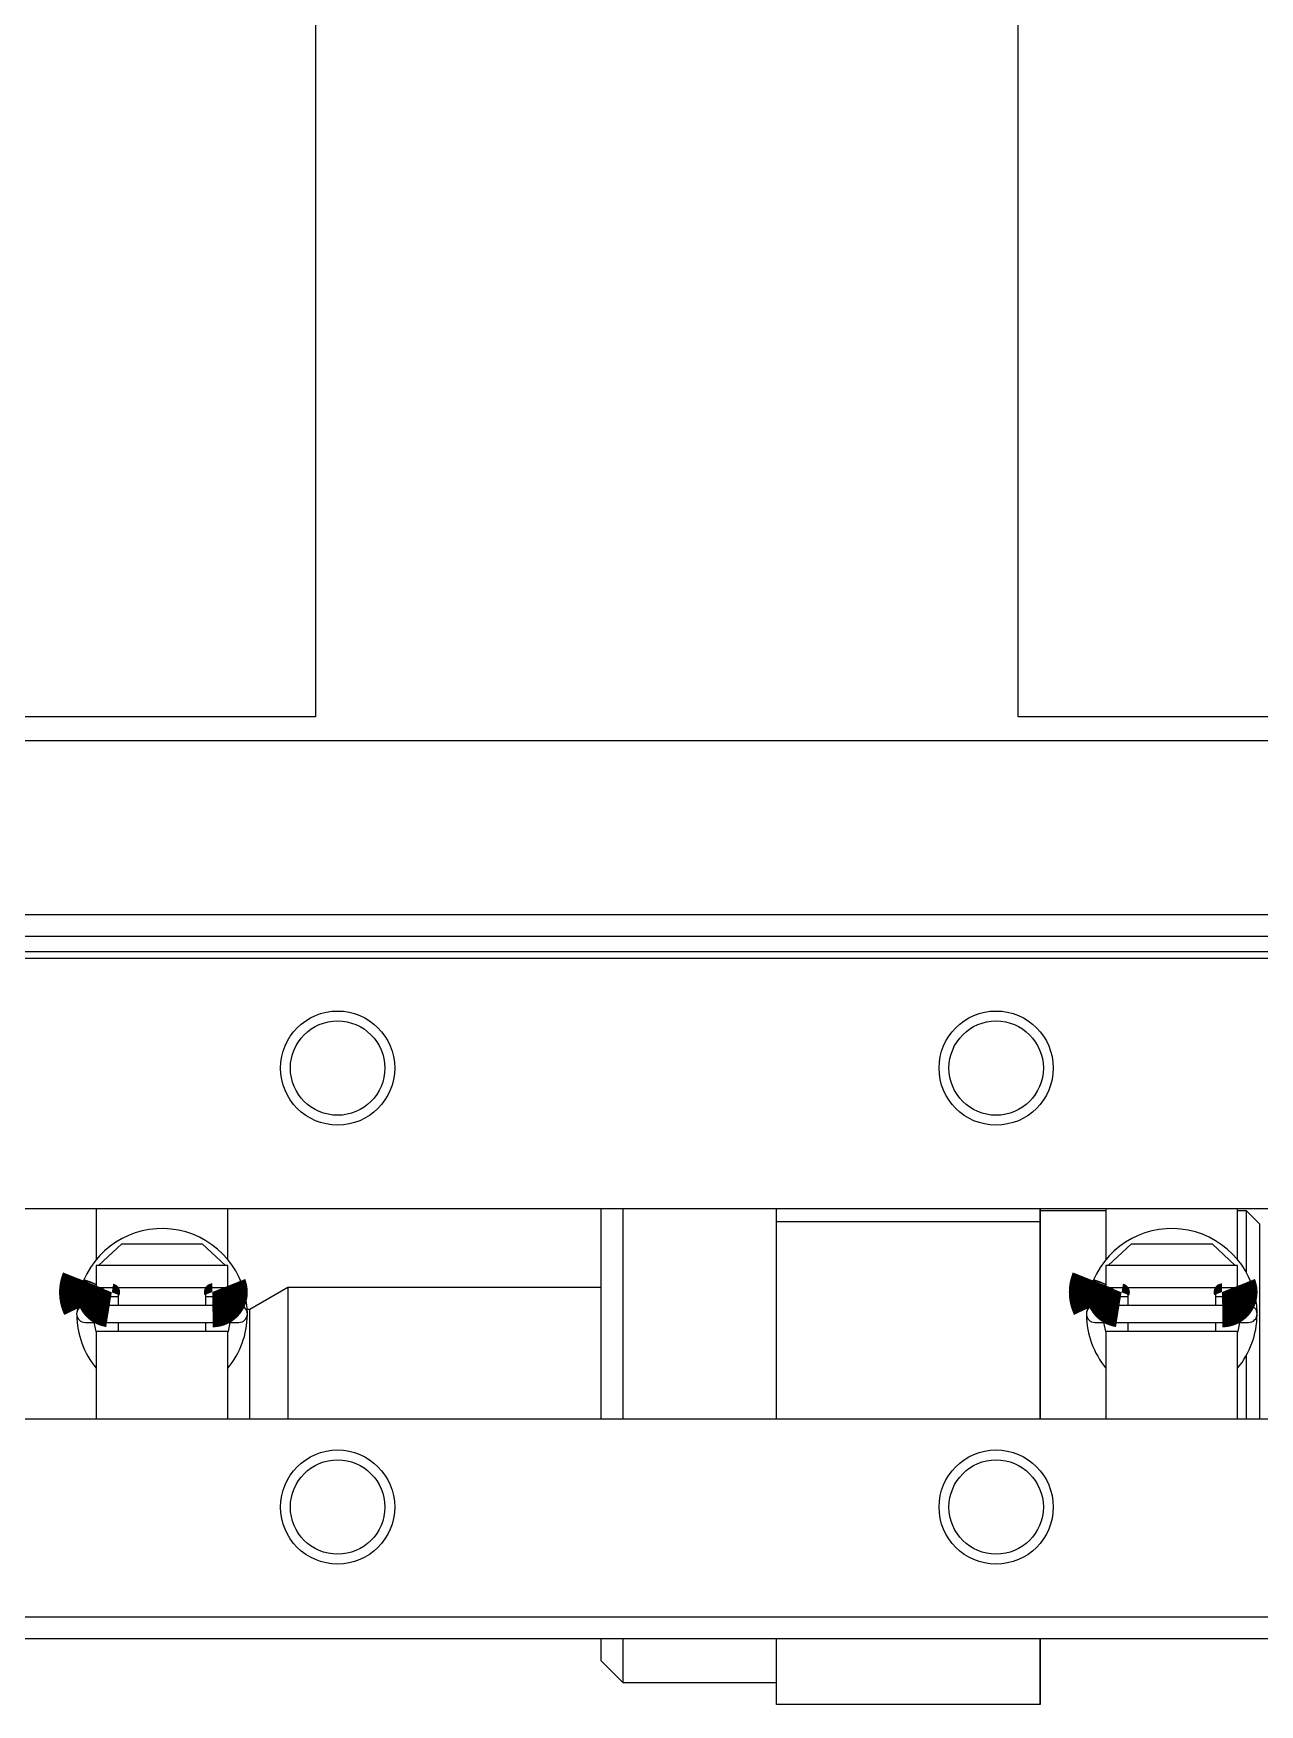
# Model space of a CAD drawing. Extents: x 96 to 331, y 38 to 298.
# Drawn here: x 132.06 to 159.99, y 195.85 to 233.93 of the extents above; entities that cross this region are included whole.
import ezdxf

# ---------------------------------------------------------------- set-up
doc = ezdxf.new("R2010")
doc.units = 0
doc.layers.get('0').update_dxf_attribs({"linetype": 'CONTINUOUS'})

msp = doc.modelspace()

# ---------------------------------------------------------------- linework, layer by layer
at = {"color": 7, "linetype": 'CONTINUOUS'}
for p, q in [((138.490742504768, 248.3410224760179), (138.490742504768, 218.354011476018)), ((154.490742504768, 218.354011476018), (154.490742504768, 248.3410224760179)), ((138.490742504768, 218.354011476018), (123.490737504768, 218.354011476018)), ((169.490747504768, 218.354011476018), (154.490742504768, 218.354011476018)), ((175.490742504768, 217.807363476018), (117.490742504768, 217.807363476018)), ((117.490742504768, 213.854011476018), (175.490742504768, 213.854011476018)), ((164.990742504768, 213.354011476018), (127.990742504768, 213.354011476018)), ((175.990742504768, 212.854011476018), (116.990742504768, 212.854011476018)), ((164.640742504768, 213.004011476018), (128.340742504768, 213.004011476018)), ((131.069804504768, 207.154011476018), (133.915742504768, 207.154011476018)), ((133.490742504768, 207.154011476018), (133.490742504768, 205.990578476018)), ((133.915742504768, 207.154011476018), (136.065742504768, 207.154011476018)), ((136.065742504768, 207.154011476018), (156.915742504768, 207.154011476018)), ((136.490742504768, 205.990398476018), (136.490742504768, 207.154011476018)), ((144.990742504768, 202.354011476018), (144.990742504768, 207.154011476018)), ((145.490742504768, 207.154011476018), (145.490742504768, 202.354011476018)), ((148.990742504768, 206.854011476018), (148.990742504768, 207.154011476018)), ((154.990742504768, 207.154011476018), (154.990742504768, 206.854011476018)), ((154.990742504768, 207.104011476018), (154.990742504768, 207.154011476018)), ((156.490742504768, 207.154011476018), (156.490742504768, 205.990578476018)), ((156.915742504768, 207.154011476018), (159.065742504768, 207.154011476018)), ((159.065742504768, 207.154011476018), (161.911680504768, 207.154011476018)), ((159.490742504768, 205.990398476018), (159.490742504768, 207.154011476018)), ((154.990742504768, 206.854011476018), (148.990742504768, 206.854011476018)), ((148.990742504768, 202.354011476018), (148.990742504768, 206.854011476018)), ((156.490742504768, 207.104011476018), (154.990742504768, 207.104011476018)), ((154.990742504768, 206.854011476018), (154.990742504768, 202.354011476018)), ((154.990748504768, 202.354011476018), (154.990748504768, 207.104011476018)), ((159.690742504768, 207.104011476018), (159.490742504768, 207.104011476018)), ((159.690742504768, 205.6958534760179), (159.690742504768, 207.104011476018)), ((159.990742504768, 206.804011476018), (159.690742504768, 207.104011476018)), ((159.990742504768, 206.804011476018), (159.990742504768, 205.354011476018)), ((159.990742504768, 206.804011476018), (159.990742504768, 202.354011476018)), ((133.545059504768, 205.854011476018), (134.074227504768, 206.354011476018)), ((134.074227504768, 206.354011476018), (135.907257504768, 206.354011476018)), ((135.907257504768, 206.354011476018), (136.436425504768, 205.854011476018)), ((156.545059504768, 205.854011476018), (157.074227504768, 206.354011476018)), ((157.074227504768, 206.354011476018), (158.907257504768, 206.354011476018)), ((158.907257504768, 206.354011476018), (159.436425504768, 205.854011476018)), ((133.490742504768, 205.854011476018), (133.490742504768, 205.354011476018)), ((133.545059504768, 205.854011476018), (133.490742504768, 205.854011476018)), ((136.436425504768, 205.854011476018), (133.545059504768, 205.854011476018)), ((136.490742504768, 205.854011476018), (136.436425504768, 205.854011476018)), ((136.490742504768, 205.354011476018), (136.490742504768, 205.854011476018)), ((156.490742504768, 205.854011476018), (156.490742504768, 205.354011476018)), ((156.545059504768, 205.854011476018), (156.490742504768, 205.854011476018)), ((159.436425504768, 205.854011476018), (156.545059504768, 205.854011476018)), ((159.490742504768, 205.854011476018), (159.436425504768, 205.854011476018)), ((159.490742504768, 205.354011476018), (159.490742504768, 205.854011476018)), ((133.181531504768, 205.465246476018), (133.047078504768, 204.781418476018)), ((133.214315504768, 205.543698476018), (133.202631504768, 205.516847476018)), ((133.205442504768, 205.523547476018), (133.428868504768, 205.456575476018)), ((133.428868504768, 205.456575476018), (133.490763504768, 205.425600476018)), ((133.490742504768, 205.354011476018), (136.490742504768, 205.354011476018)), ((133.990742504768, 205.354011476018), (133.990742504768, 204.949011476018)), ((135.990742504768, 204.949011476018), (135.990742504768, 205.354011476018)), ((136.425938504768, 205.354170476018), (136.534421504768, 204.949057476018)), ((136.778259504768, 205.518276476018), (136.770429504768, 205.536330476018)), ((136.774894504768, 205.524086476018), (136.774339504768, 205.527378476018)), ((136.800492504768, 205.461841476018), (136.779108504768, 205.518715476018)), ((137.856767504768, 205.354011476018), (137.423755504768, 205.104011476018)), ((144.990723504768, 205.354011476018), (137.856767504768, 205.354011476018)), ((137.856767504768, 205.354011476018), (137.856767504768, 202.354011476018)), ((156.181531504768, 205.465246476018), (156.047078504768, 204.781418476018)), ((156.214315504768, 205.543698476018), (156.2052505047681, 205.522965476018)), ((156.205442504768, 205.523547476018), (156.428868504768, 205.456575476018)), ((156.428868504768, 205.456575476018), (156.490763504768, 205.425600476018)), ((156.490742504768, 205.354011476018), (159.490742504768, 205.354011476018)), ((156.990742504768, 205.354011476018), (156.990742504768, 204.949011476018)), ((158.990742504768, 204.949011476018), (158.990742504768, 205.354011476018)), ((159.425938504768, 205.354170476018), (159.534421504768, 204.949057476018)), ((159.778259504768, 205.518276476018), (159.770429504768, 205.536330476018)), ((159.774894504768, 205.524086476018), (159.774339504768, 205.527378476018)), ((159.800492504768, 205.461841476018), (159.779108504768, 205.518715476018)), ((136.740742504768, 204.949011476018), (133.240742504768, 204.949011476018)), ((133.550620504768, 205.154011476018), (133.990742504768, 205.154011476018)), ((133.550733504768, 205.154011476018), (133.990742504768, 205.154011476018)), ((135.990742504768, 205.154011476018), (136.428870504768, 205.154011476018)), ((135.990742504768, 205.154011476018), (136.428874504768, 205.154011476018)), ((137.423755504768, 205.104011476018), (136.990742504768, 204.854011476018)), ((136.990742504768, 202.354011476018), (136.990742504768, 204.854011476018)), ((159.740742504768, 204.949011476018), (156.240742504768, 204.949011476018)), ((156.550620504768, 205.154011476018), (156.990742504768, 205.154011476018)), ((156.550733504768, 205.154011476018), (156.990742504768, 205.154011476018)), ((158.990742504768, 205.154011476018), (159.428870504768, 205.154011476018)), ((158.990742504768, 205.154011476018), (159.428874504768, 205.154011476018)), ((133.240742504768, 204.559011476018), (136.740742504768, 204.559011476018)), ((133.487377504768, 204.353824476018), (133.447070504768, 204.558981476018)), ((133.990742504768, 204.559011476018), (133.990742504768, 204.354011476018)), ((135.990742504768, 204.354011476018), (135.990742504768, 204.559011476018)), ((136.534095504768, 204.558951476018), (136.494101504768, 204.353757476018)), ((156.240742504768, 204.559011476018), (159.740742504768, 204.559011476018)), ((156.487377504768, 204.353824476018), (156.447070504768, 204.558981476018)), ((156.990742504768, 204.559011476018), (156.990742504768, 204.354011476018)), ((158.990742504768, 204.354011476018), (158.990742504768, 204.559011476018)), ((159.534095504768, 204.558951476018), (159.494101504768, 204.353757476018)), ((133.490369504768, 204.342796476018), (133.487377504768, 204.353824476018)), ((136.490742504768, 204.354011476018), (133.490742504768, 204.354011476018)), ((133.490742504768, 204.354011476018), (133.490742504768, 202.354011476018)), ((136.490742504768, 202.354011476018), (136.490742504768, 204.354011476018)), ((136.494101504768, 204.353757476018), (136.490744504768, 204.341299476018)), ((156.490369504768, 204.342796476018), (156.487377504768, 204.353824476018)), ((159.490742504768, 204.354011476018), (156.490742504768, 204.354011476018)), ((156.490742504768, 204.354011476018), (156.490742504768, 202.354011476018)), ((159.490742504768, 202.354011476018), (159.490742504768, 204.354011476018)), ((159.494101504768, 204.353757476018), (159.490744504768, 204.341299476018)), ((159.690742504768, 202.354011476018), (159.690742504768, 203.812548476018)), ((167.690742504768, 202.354011476018), (125.290742504768, 202.354011476018)), ((116.990742504768, 197.854011476018), (175.990742504768, 197.854011476018)), ((175.990742504768, 197.354011476018), (116.990742504768, 197.354011476018)), ((144.990742504768, 196.854011476018), (144.990742504768, 197.354011476018)), ((145.490742504768, 197.354011476018), (145.490742504768, 196.354011476018)), ((148.990742504768, 195.854011476018), (148.990742504768, 197.354011476018)), ((154.990742504768, 197.354011476018), (154.990742504768, 195.854011476018)), ((154.990742504768, 195.854011476018), (154.990742504768, 197.354011476018)), ((144.990742504768, 196.854011476018), (145.490742504768, 196.354011476018)), ((145.490742504768, 196.354011476018), (148.990742504768, 196.354011476018)), ((154.990742504768, 195.854011476018), (148.990742504768, 195.854011476018))]:
    msp.add_line(p, q, dxfattribs=at)
at = {"color": 7, "linetype": 'CONTINUOUS', "const_width": 1}
for points in [[(133.200657504768, 205.514683476018), (133.188669504768, 205.484503476018), (133.177579504768, 205.452073476018), (133.168127504768, 205.419139476018), (133.160335504768, 205.385782476018), (133.154221504768, 205.352085476018), (133.149800504768, 205.318130476018), (133.147081504768, 205.284001476018), (133.146073504768, 205.249780476018), (133.146776504768, 205.215551476018), (133.149189504768, 205.181397476018), (133.153306504768, 205.147403476018), (133.159118504768, 205.113651476018), (133.166609504768, 205.080223476018), (133.175763504768, 205.047202476018), (133.186557504768, 205.014667476018), (133.198966504768, 204.982700476018), (133.212959504768, 204.951377476018), (133.214969504768, 204.947200476018)], [(156.200657504768, 205.514683476018), (156.188669504768, 205.484503476018), (156.177579504768, 205.452073476018), (156.168127504768, 205.419139476018), (156.160335504768, 205.385782476018), (156.154221504768, 205.352085476018), (156.149800504768, 205.318130476018), (156.147081504768, 205.284001476018), (156.146073504768, 205.249780476018), (156.146776504768, 205.215551476018), (156.149189504768, 205.181397476018), (156.153306504768, 205.147403476018), (156.159118504768, 205.113651476018), (156.166609504768, 205.080223476018), (156.175763504768, 205.047202476018), (156.186557504768, 205.014667476018), (156.198966504768, 204.982700476018), (156.212959504768, 204.951377476018), (156.214969504768, 204.947200476018)], [(133.799722504768, 204.949174476018), (133.785167504768, 204.951511476018), (133.770477504768, 204.954600476018), (133.755957504768, 204.958396476018), (133.741638504768, 204.9628914760179), (133.727557504768, 204.968076476018), (133.713745504768, 204.973938476018), (133.700235504768, 204.980465476018), (133.687061504768, 204.987643476018), (133.674253504768, 204.995456476018), (133.661843504768, 205.003887476018), (133.649861504768, 205.012916476018), (133.638337504768, 205.022525476018), (133.627300504768, 205.032691476018), (133.616777504768, 205.043392476018), (133.606796504768, 205.054603476018), (133.597384504768, 205.066299476018), (133.588564504768, 205.078451476018), (133.580360504768, 205.091033476018), (133.572795504768, 205.104013476018), (133.565890504768, 205.117360476018), (133.559664504768, 205.131043476018), (133.554135504768, 205.145027476018), (133.549319504768, 205.159278476018), (133.545231504768, 205.173759476018), (133.541884504768, 205.188435476018), (133.539286504768, 205.2032664760179), (133.537448504768, 205.218215476018), (133.536375504768, 205.233243476018), (133.536070504768, 205.248310476018), (133.536537504768, 205.263376476018), (133.537773504768, 205.278401476018), (133.539777504768, 205.293346476018), (133.542542504768, 205.308171476018), (133.546062504768, 205.322836476018), (133.550326504768, 205.337303476018), (133.555321504768, 205.351534476018), (133.559599504768, 205.362167476018)], [(136.420488504768, 205.365444476018), (136.426257504768, 205.350896476018), (136.431075504768, 205.336634476018), (136.435163504768, 205.322140476018), (136.438508504768, 205.307453476018), (136.441102504768, 205.292610476018), (136.442935504768, 205.277651476018), (136.444002504768, 205.2626144760179), (136.444299504768, 205.2475394760179), (136.443826504768, 205.232465476018), (136.442583504768, 205.217434476018), (136.440574504768, 205.202484476018), (136.437805504768, 205.187656476018), (136.434283504768, 205.172988476018), (136.430019504768, 205.158518476018), (136.425026504768, 205.144284476018), (136.419317504768, 205.130323476018), (136.412908504768, 205.116671476018), (136.405819504768, 205.103361476018), (136.398069504768, 205.090428476018), (136.389680504768, 205.077904476018), (136.380674504768, 205.065818476018), (136.371077504768, 205.054200476018), (136.360914504768, 205.043079476018), (136.350212504768, 205.032478476018), (136.338999504768, 205.022425476018), (136.327305504768, 205.012941476018), (136.315159504768, 205.004047476018), (136.302592504768, 204.995765476018), (136.289635504768, 204.988112476018), (136.276322504768, 204.981104476018), (136.262684504768, 204.974758476018), (136.248754504768, 204.969086476018), (136.234568504768, 204.964101476018), (136.220158504768, 204.959813476018), (136.205559504768, 204.956231476018), (136.190806504768, 204.953362476018), (136.175933504768, 204.951213476018), (136.160976504768, 204.949788476018), (136.145970504768, 204.949088476018), (136.139206504768, 204.949011476018)], [(156.799722504768, 204.949174476018), (156.785167504768, 204.951511476018), (156.770477504768, 204.954600476018), (156.755957504768, 204.958396476018), (156.741638504768, 204.9628914760179), (156.727557504768, 204.968076476018), (156.713745504768, 204.973938476018), (156.700235504768, 204.980465476018), (156.687061504768, 204.987643476018), (156.674253504768, 204.995456476018), (156.661843504768, 205.003887476018), (156.649861504768, 205.012916476018), (156.638337504768, 205.022525476018), (156.627300504768, 205.032691476018), (156.616777504768, 205.043392476018), (156.6067965047681, 205.054603476018), (156.597384504768, 205.066299476018), (156.588564504768, 205.078451476018), (156.580360504768, 205.091033476018), (156.572795504768, 205.104013476018), (156.565890504768, 205.117360476018), (156.559664504768, 205.131043476018), (156.554135504768, 205.145027476018), (156.549319504768, 205.159278476018), (156.545231504768, 205.173759476018), (156.541884504768, 205.188435476018), (156.539286504768, 205.2032664760179), (156.537448504768, 205.218215476018), (156.536375504768, 205.233243476018), (156.536070504768, 205.248310476018), (156.536537504768, 205.263376476018), (156.537773504768, 205.278401476018), (156.539777504768, 205.293346476018), (156.542542504768, 205.308171476018), (156.546062504768, 205.322836476018), (156.550326504768, 205.337303476018), (156.555321504768, 205.351534476018), (156.559599504768, 205.362167476018)], [(159.420488504768, 205.365444476018), (159.426257504768, 205.350896476018), (159.431075504768, 205.336634476018), (159.435163504768, 205.322140476018), (159.438508504768, 205.307453476018), (159.441102504768, 205.292610476018), (159.442935504768, 205.277651476018), (159.444002504768, 205.2626144760179), (159.444299504768, 205.2475394760179), (159.443826504768, 205.232465476018), (159.442583504768, 205.217434476018), (159.440574504768, 205.202484476018), (159.437805504768, 205.187656476018), (159.434283504768, 205.172988476018), (159.430019504768, 205.158518476018), (159.425026504768, 205.144284476018), (159.419317504768, 205.130323476018), (159.412908504768, 205.116671476018), (159.405819504768, 205.103361476018), (159.398069504768, 205.090428476018), (159.389680504768, 205.077904476018), (159.380674504768, 205.065818476018), (159.371077504768, 205.054200476018), (159.360914504768, 205.043079476018), (159.350212504768, 205.032478476018), (159.338999504768, 205.022425476018), (159.327305504768, 205.012941476018), (159.315159504768, 205.004047476018), (159.302592504768, 204.995765476018), (159.289635504768, 204.988112476018), (159.276322504768, 204.981104476018), (159.262684504768, 204.974758476018), (159.248754504768, 204.969086476018), (159.234568504768, 204.964101476018), (159.220158504768, 204.959813476018), (159.205559504768, 204.956231476018), (159.190806504768, 204.953362476018), (159.175933504768, 204.951213476018), (159.160976504768, 204.949788476018), (159.145970504768, 204.949088476018), (159.139206504768, 204.949011476018)]]:
    msp.add_lwpolyline(points, dxfattribs=at)
at = {"color": 7, "linetype": 'CONTINUOUS'}
for points in [[(133.206, 205.518, 0), (133.206, 205.518, 0), (133.206, 205.518, 0), (133.206, 205.518, 0), (133.206, 205.518, 0), (133.206, 205.518, 0), (133.206, 205.518, 0), (133.206, 205.518, 0), (133.206, 205.518, 0), (133.206, 205.518, 0), (133.206, 205.518, 0), (133.206, 205.518, 0), (133.206, 205.518, 0), (133.206, 205.518, 0), (133.206, 205.518, 0), (133.205, 205.518, 0), (133.205, 205.518, 0), (133.205, 205.518, 0), (133.205, 205.518, 0), (133.205, 205.518, 0), (133.205, 205.518, 0), (133.205, 205.518, 0), (133.205, 205.518, 0), (133.205, 205.518, 0), (133.205, 205.518, 0), (133.205, 205.518, 0), (133.205, 205.518, 0), (133.205, 205.518, 0), (133.205, 205.518, 0), (133.205, 205.518, 0), (133.205, 205.518, 0), (133.205, 205.518, 0), (133.204, 205.518, 0), (133.204, 205.518, 0), (133.204, 205.518, 0), (133.204, 205.517, 0), (133.204, 205.517, 0), (133.204, 205.517, 0), (133.204, 205.517, 0), (133.204, 205.517, 0), (133.204, 205.517, 0), (133.204, 205.517, 0), (133.204, 205.517, 0), (133.204, 205.517, 0), (133.204, 205.517, 0), (133.204, 205.517, 0), (133.204, 205.517, 0), (133.204, 205.517, 0), (133.204, 205.517, 0), (133.204, 205.517, 0), (133.204, 205.517, 0), (133.204, 205.517, 0), (133.203, 205.517, 0), (133.203, 205.517, 0), (133.203, 205.517, 0), (133.203, 205.517, 0), (133.203, 205.517, 0), (133.203, 205.517, 0), (133.203, 205.517, 0), (133.203, 205.517, 0), (133.203, 205.517, 0), (133.203, 205.517, 0), (133.203, 205.517, 0), (133.203, 205.517, 0), (133.203, 205.517, 0), (133.203, 205.517, 0), (133.203, 205.517, 0), (133.203, 205.517, 0), (133.203, 205.517, 0), (133.203, 205.517, 0), (133.203, 205.517, 0), (133.203, 205.517, 0), (133.203, 205.517, 0), (133.203, 205.517, 0), (133.203, 205.517, 0), (133.202, 205.517, 0), (133.202, 205.517, 0), (133.202, 205.517, 0), (133.202, 205.517, 0), (133.202, 205.517, 0), (133.202, 205.517, 0), (133.202, 205.517, 0), (133.202, 205.517, 0), (133.202, 205.516, 0), (133.202, 205.516, 0), (133.202, 205.516, 0), (133.202, 205.516, 0), (133.202, 205.516, 0), (133.202, 205.516, 0), (133.202, 205.516, 0), (133.202, 205.516, 0), (133.202, 205.516, 0), (133.202, 205.516, 0), (133.202, 205.516, 0), (133.202, 205.516, 0), (133.202, 205.516, 0), (133.202, 205.516, 0), (133.202, 205.516, 0), (133.202, 205.516, 0), (133.202, 205.516, 0), (133.202, 205.516, 0), (133.202, 205.516, 0), (133.202, 205.516, 0), (133.202, 205.516, 0), (133.202, 205.516, 0), (133.201, 205.516, 0), (133.201, 205.516, 0), (133.201, 205.516, 0), (133.201, 205.516, 0), (133.201, 205.516, 0), (133.201, 205.516, 0), (133.201, 205.516, 0), (133.201, 205.516, 0), (133.201, 205.516, 0), (133.201, 205.516, 0), (133.201, 205.516, 0), (133.201, 205.516, 0), (133.201, 205.516, 0), (133.201, 205.516, 0), (133.201, 205.515, 0), (133.201, 205.515, 0), (133.201, 205.515, 0), (133.201, 205.515, 0), (133.201, 205.515, 0), (133.201, 205.515, 0), (133.201, 205.515, 0), (133.201, 205.515, 0), (133.201, 205.515, 0), (133.201, 205.515, 0)], [(133.201, 205.515, 0), (133.201, 205.515, 0), (133.201, 205.515, 0), (133.201, 205.515, 0), (133.201, 205.515, 0), (133.201, 205.515, 0), (133.201, 205.515, 0), (133.201, 205.515, 0), (133.201, 205.515, 0), (133.201, 205.515, 0), (133.201, 205.515, 0), (133.201, 205.515, 0), (133.201, 205.515, 0), (133.201, 205.515, 0), (133.201, 205.515, 0), (133.201, 205.515, 0), (133.201, 205.515, 0), (133.201, 205.515, 0), (133.201, 205.515, 0), (133.201, 205.515, 0), (133.201, 205.515, 0), (133.201, 205.515, 0), (133.201, 205.515, 0), (133.201, 205.515, 0), (133.201, 205.515, 0), (133.201, 205.515, 0), (133.201, 205.515, 0), (133.201, 205.515, 0), (133.201, 205.515, 0), (133.201, 205.515, 0), (133.201, 205.515, 0), (133.201, 205.515, 0), (133.201, 205.515, 0), (133.201, 205.515, 0), (133.201, 205.515, 0), (133.201, 205.515, 0), (133.201, 205.515, 0), (133.201, 205.515, 0), (133.201, 205.515, 0), (133.201, 205.515, 0), (133.201, 205.515, 0), (133.201, 205.515, 0), (133.201, 205.515, 0), (133.201, 205.515, 0), (133.201, 205.515, 0), (133.201, 205.515, 0), (133.201, 205.515, 0), (133.201, 205.515, 0), (133.201, 205.515, 0), (133.201, 205.515, 0), (133.201, 205.515, 0), (133.201, 205.515, 0), (133.201, 205.515, 0), (133.201, 205.515, 0), (133.201, 205.515, 0), (133.201, 205.515, 0), (133.201, 205.515, 0), (133.201, 205.515, 0), (133.201, 205.515, 0), (133.201, 205.515, 0), (133.201, 205.515, 0), (133.201, 205.515, 0), (133.201, 205.515, 0), (133.201, 205.515, 0), (133.201, 205.515, 0), (133.201, 205.515, 0), (133.201, 205.515, 0), (133.201, 205.515, 0), (133.201, 205.515, 0), (133.201, 205.515, 0), (133.201, 205.515, 0), (133.201, 205.515, 0), (133.201, 205.515, 0), (133.201, 205.515, 0), (133.201, 205.515, 0), (133.201, 205.515, 0), (133.201, 205.515, 0), (133.201, 205.515, 0), (133.201, 205.515, 0), (133.201, 205.515, 0), (133.201, 205.515, 0), (133.201, 205.515, 0), (133.201, 205.515, 0), (133.201, 205.515, 0), (133.201, 205.515, 0), (133.201, 205.515, 0), (133.201, 205.515, 0), (133.201, 205.515, 0), (133.201, 205.515, 0), (133.201, 205.515, 0), (133.201, 205.515, 0), (133.201, 205.515, 0), (133.201, 205.515, 0), (133.201, 205.515, 0), (133.201, 205.515, 0), (133.201, 205.515, 0), (133.201, 205.515, 0), (133.201, 205.515, 0), (133.201, 205.515, 0), (133.201, 205.515, 0), (133.201, 205.515, 0), (133.201, 205.515, 0), (133.201, 205.515, 0), (133.201, 205.515, 0), (133.201, 205.515, 0), (133.201, 205.515, 0), (133.201, 205.515, 0), (133.201, 205.515, 0), (133.201, 205.515, 0), (133.201, 205.515, 0), (133.201, 205.515, 0), (133.201, 205.515, 0), (133.201, 205.515, 0), (133.201, 205.515, 0), (133.201, 205.515, 0), (133.201, 205.515, 0), (133.201, 205.515, 0), (133.201, 205.515, 0), (133.201, 205.515, 0), (133.201, 205.515, 0), (133.201, 205.515, 0), (133.201, 205.515, 0), (133.201, 205.515, 0), (133.201, 205.515, 0), (133.201, 205.515, 0), (133.201, 205.515, 0), (133.201, 205.515, 0), (133.201, 205.515, 0), (133.201, 205.515, 0)], [(133.425, 205.448, 0), (133.423, 205.449, 0), (133.421, 205.449, 0), (133.418, 205.45, 0), (133.416, 205.451, 0), (133.414, 205.452, 0), (133.412, 205.453, 0), (133.41, 205.454, 0), (133.408, 205.455, 0), (133.405, 205.456, 0), (133.403, 205.457, 0), (133.401, 205.458, 0), (133.399, 205.459, 0), (133.397, 205.46, 0), (133.395, 205.461, 0), (133.392, 205.462, 0), (133.39, 205.463, 0), (133.388, 205.464, 0), (133.386, 205.465, 0), (133.384, 205.466, 0), (133.381, 205.466, 0), (133.379, 205.467, 0), (133.377, 205.468, 0), (133.375, 205.469, 0), (133.373, 205.47, 0), (133.37, 205.471, 0), (133.368, 205.472, 0), (133.366, 205.473, 0), (133.364, 205.474, 0), (133.362, 205.475, 0), (133.36, 205.475, 0), (133.357, 205.476, 0), (133.355, 205.477, 0), (133.353, 205.478, 0), (133.351, 205.479, 0), (133.349, 205.48, 0), (133.347, 205.48, 0), (133.344, 205.481, 0), (133.342, 205.482, 0), (133.34, 205.483, 0), (133.338, 205.484, 0), (133.336, 205.485, 0), (133.334, 205.485, 0), (133.332, 205.486, 0), (133.329, 205.487, 0), (133.327, 205.488, 0), (133.325, 205.488, 0), (133.323, 205.489, 0), (133.321, 205.49, 0), (133.319, 205.491, 0), (133.317, 205.491, 0), (133.315, 205.492, 0), (133.313, 205.493, 0), (133.311, 205.494, 0), (133.309, 205.494, 0), (133.307, 205.495, 0), (133.305, 205.496, 0), (133.303, 205.496, 0), (133.301, 205.497, 0), (133.299, 205.498, 0), (133.297, 205.498, 0), (133.295, 205.499, 0), (133.293, 205.5, 0), (133.291, 205.5, 0), (133.289, 205.501, 0), (133.287, 205.501, 0), (133.286, 205.502, 0), (133.284, 205.503, 0), (133.282, 205.503, 0), (133.28, 205.504, 0), (133.278, 205.504, 0), (133.276, 205.505, 0), (133.275, 205.505, 0), (133.273, 205.506, 0), (133.271, 205.506, 0), (133.269, 205.507, 0), (133.268, 205.507, 0), (133.266, 205.508, 0), (133.264, 205.508, 0), (133.263, 205.509, 0), (133.261, 205.509, 0), (133.259, 205.51, 0), (133.258, 205.51, 0), (133.256, 205.511, 0), (133.255, 205.511, 0), (133.253, 205.512, 0), (133.251, 205.512, 0), (133.25, 205.512, 0), (133.248, 205.513, 0), (133.247, 205.513, 0), (133.245, 205.513, 0), (133.244, 205.514, 0), (133.243, 205.514, 0), (133.241, 205.514, 0), (133.24, 205.515, 0), (133.238, 205.515, 0), (133.237, 205.515, 0), (133.236, 205.515, 0), (133.234, 205.516, 0), (133.233, 205.516, 0), (133.232, 205.516, 0), (133.231, 205.516, 0), (133.23, 205.517, 0), (133.228, 205.517, 0), (133.227, 205.517, 0), (133.226, 205.517, 0), (133.225, 205.517, 0), (133.224, 205.518, 0), (133.223, 205.518, 0), (133.222, 205.518, 0), (133.221, 205.518, 0), (133.22, 205.518, 0), (133.219, 205.518, 0), (133.218, 205.518, 0), (133.217, 205.518, 0), (133.216, 205.518, 0), (133.215, 205.518, 0), (133.214, 205.518, 0), (133.213, 205.518, 0), (133.213, 205.518, 0), (133.212, 205.518, 0), (133.211, 205.518, 0), (133.21, 205.518, 0), (133.21, 205.518, 0), (133.209, 205.518, 0), (133.208, 205.518, 0), (133.208, 205.518, 0), (133.207, 205.518, 0), (133.206, 205.518, 0)], [(133.491, 205.415, 0), (133.49, 205.415, 0), (133.49, 205.415, 0), (133.489, 205.416, 0), (133.489, 205.416, 0), (133.488, 205.416, 0), (133.488, 205.416, 0), (133.488, 205.417, 0), (133.487, 205.417, 0), (133.487, 205.417, 0), (133.486, 205.417, 0), (133.486, 205.418, 0), (133.485, 205.418, 0), (133.485, 205.418, 0), (133.484, 205.418, 0), (133.484, 205.419, 0), (133.483, 205.419, 0), (133.483, 205.419, 0), (133.482, 205.419, 0), (133.482, 205.42, 0), (133.481, 205.42, 0), (133.481, 205.42, 0), (133.48, 205.42, 0), (133.48, 205.421, 0), (133.479, 205.421, 0), (133.479, 205.421, 0), (133.479, 205.421, 0), (133.478, 205.422, 0), (133.478, 205.422, 0), (133.477, 205.422, 0), (133.477, 205.422, 0), (133.476, 205.423, 0), (133.476, 205.423, 0), (133.475, 205.423, 0), (133.475, 205.423, 0), (133.474, 205.424, 0), (133.474, 205.424, 0), (133.473, 205.424, 0), (133.473, 205.424, 0), (133.472, 205.425, 0), (133.472, 205.425, 0), (133.471, 205.425, 0), (133.471, 205.425, 0), (133.47, 205.426, 0), (133.47, 205.426, 0), (133.469, 205.426, 0), (133.469, 205.427, 0), (133.468, 205.427, 0), (133.468, 205.427, 0), (133.467, 205.427, 0), (133.467, 205.428, 0), (133.466, 205.428, 0), (133.466, 205.428, 0), (133.465, 205.428, 0), (133.465, 205.429, 0), (133.464, 205.429, 0), (133.464, 205.429, 0), (133.463, 205.429, 0), (133.463, 205.43, 0), (133.462, 205.43, 0), (133.462, 205.43, 0), (133.461, 205.43, 0), (133.46, 205.431, 0), (133.46, 205.431, 0), (133.459, 205.431, 0), (133.459, 205.431, 0), (133.458, 205.432, 0), (133.458, 205.432, 0), (133.457, 205.432, 0), (133.457, 205.432, 0), (133.456, 205.433, 0), (133.456, 205.433, 0), (133.455, 205.433, 0), (133.455, 205.433, 0), (133.454, 205.434, 0), (133.454, 205.434, 0), (133.453, 205.434, 0), (133.453, 205.434, 0), (133.452, 205.435, 0), (133.452, 205.435, 0), (133.451, 205.435, 0), (133.451, 205.435, 0), (133.45, 205.436, 0), (133.449, 205.436, 0), (133.449, 205.436, 0), (133.448, 205.436, 0), (133.448, 205.437, 0), (133.447, 205.437, 0), (133.447, 205.437, 0), (133.446, 205.438, 0), (133.446, 205.438, 0), (133.445, 205.438, 0), (133.445, 205.438, 0), (133.444, 205.439, 0), (133.444, 205.439, 0), (133.443, 205.439, 0), (133.442, 205.439, 0), (133.442, 205.44, 0), (133.441, 205.44, 0), (133.441, 205.44, 0), (133.44, 205.44, 0), (133.44, 205.441, 0), (133.439, 205.441, 0), (133.439, 205.441, 0), (133.438, 205.441, 0), (133.438, 205.442, 0), (133.437, 205.442, 0), (133.436, 205.442, 0), (133.436, 205.442, 0), (133.435, 205.443, 0), (133.435, 205.443, 0), (133.434, 205.443, 0), (133.434, 205.443, 0), (133.433, 205.444, 0), (133.433, 205.444, 0), (133.432, 205.444, 0), (133.432, 205.444, 0), (133.431, 205.445, 0), (133.43, 205.445, 0), (133.43, 205.445, 0), (133.429, 205.445, 0), (133.429, 205.446, 0), (133.428, 205.446, 0), (133.428, 205.446, 0), (133.427, 205.447, 0), (133.427, 205.447, 0), (133.426, 205.447, 0), (133.425, 205.447, 0), (133.425, 205.448, 0)], [(156.206, 205.518, 0), (156.206, 205.518, 0), (156.206, 205.518, 0), (156.206, 205.518, 0), (156.206, 205.518, 0), (156.206, 205.518, 0), (156.206, 205.518, 0), (156.206, 205.518, 0), (156.206, 205.518, 0), (156.206, 205.518, 0), (156.206, 205.518, 0), (156.206, 205.518, 0), (156.206, 205.518, 0), (156.205, 205.518, 0), (156.205, 205.518, 0), (156.205, 205.518, 0), (156.205, 205.518, 0), (156.205, 205.518, 0), (156.205, 205.518, 0), (156.205, 205.518, 0), (156.205, 205.518, 0), (156.205, 205.518, 0), (156.205, 205.518, 0), (156.205, 205.518, 0), (156.205, 205.518, 0), (156.205, 205.518, 0), (156.205, 205.518, 0), (156.205, 205.518, 0), (156.205, 205.518, 0), (156.205, 205.518, 0), (156.205, 205.518, 0), (156.204, 205.518, 0), (156.204, 205.518, 0), (156.204, 205.517, 0), (156.204, 205.517, 0), (156.204, 205.517, 0), (156.204, 205.517, 0), (156.204, 205.517, 0), (156.204, 205.517, 0), (156.204, 205.517, 0), (156.204, 205.517, 0), (156.204, 205.517, 0), (156.204, 205.517, 0), (156.204, 205.517, 0), (156.204, 205.517, 0), (156.204, 205.517, 0), (156.204, 205.517, 0), (156.204, 205.517, 0), (156.204, 205.517, 0), (156.204, 205.517, 0), (156.204, 205.517, 0), (156.203, 205.517, 0), (156.203, 205.517, 0), (156.203, 205.517, 0), (156.203, 205.517, 0), (156.203, 205.517, 0), (156.203, 205.517, 0), (156.203, 205.517, 0), (156.203, 205.517, 0), (156.203, 205.517, 0), (156.203, 205.517, 0), (156.203, 205.517, 0), (156.203, 205.517, 0), (156.203, 205.517, 0), (156.203, 205.517, 0), (156.203, 205.517, 0), (156.203, 205.517, 0), (156.203, 205.517, 0), (156.203, 205.517, 0), (156.203, 205.517, 0), (156.203, 205.517, 0), (156.203, 205.517, 0), (156.203, 205.517, 0), (156.203, 205.517, 0), (156.202, 205.517, 0), (156.202, 205.517, 0), (156.202, 205.517, 0), (156.202, 205.517, 0), (156.202, 205.517, 0), (156.202, 205.517, 0), (156.202, 205.517, 0), (156.202, 205.517, 0), (156.202, 205.516, 0), (156.202, 205.516, 0), (156.202, 205.516, 0), (156.202, 205.516, 0), (156.202, 205.516, 0), (156.202, 205.516, 0), (156.202, 205.516, 0), (156.202, 205.516, 0), (156.202, 205.516, 0), (156.202, 205.516, 0), (156.202, 205.516, 0), (156.202, 205.516, 0), (156.202, 205.516, 0), (156.202, 205.516, 0), (156.202, 205.516, 0), (156.202, 205.516, 0), (156.202, 205.516, 0), (156.202, 205.516, 0), (156.202, 205.516, 0), (156.202, 205.516, 0), (156.202, 205.516, 0), (156.202, 205.516, 0), (156.201, 205.516, 0), (156.201, 205.516, 0), (156.201, 205.516, 0), (156.201, 205.516, 0), (156.201, 205.516, 0), (156.201, 205.516, 0), (156.201, 205.516, 0), (156.201, 205.516, 0), (156.201, 205.516, 0), (156.201, 205.516, 0), (156.201, 205.516, 0), (156.201, 205.516, 0), (156.201, 205.516, 0), (156.201, 205.516, 0), (156.201, 205.516, 0), (156.201, 205.515, 0), (156.201, 205.515, 0), (156.201, 205.515, 0), (156.201, 205.515, 0), (156.201, 205.515, 0), (156.201, 205.515, 0), (156.201, 205.515, 0), (156.201, 205.515, 0), (156.201, 205.515, 0), (156.201, 205.515, 0)], [(156.201, 205.515, 0), (156.201, 205.515, 0), (156.201, 205.515, 0), (156.201, 205.515, 0), (156.201, 205.515, 0), (156.201, 205.515, 0), (156.201, 205.515, 0), (156.201, 205.515, 0), (156.201, 205.515, 0), (156.201, 205.515, 0), (156.201, 205.515, 0), (156.201, 205.515, 0), (156.201, 205.515, 0), (156.201, 205.515, 0), (156.201, 205.515, 0), (156.201, 205.515, 0), (156.201, 205.515, 0), (156.201, 205.515, 0), (156.201, 205.515, 0), (156.201, 205.515, 0), (156.201, 205.515, 0), (156.201, 205.515, 0), (156.201, 205.515, 0), (156.201, 205.515, 0), (156.201, 205.515, 0), (156.201, 205.515, 0), (156.201, 205.515, 0), (156.201, 205.515, 0), (156.201, 205.515, 0), (156.201, 205.515, 0), (156.201, 205.515, 0), (156.201, 205.515, 0), (156.201, 205.515, 0), (156.201, 205.515, 0), (156.201, 205.515, 0), (156.201, 205.515, 0), (156.201, 205.515, 0), (156.201, 205.515, 0), (156.201, 205.515, 0), (156.201, 205.515, 0), (156.201, 205.515, 0), (156.201, 205.515, 0), (156.201, 205.515, 0), (156.201, 205.515, 0), (156.201, 205.515, 0), (156.201, 205.515, 0), (156.201, 205.515, 0), (156.201, 205.515, 0), (156.201, 205.515, 0), (156.201, 205.515, 0), (156.201, 205.515, 0), (156.201, 205.515, 0), (156.201, 205.515, 0), (156.201, 205.515, 0), (156.201, 205.515, 0), (156.201, 205.515, 0), (156.201, 205.515, 0), (156.201, 205.515, 0), (156.201, 205.515, 0), (156.201, 205.515, 0), (156.201, 205.515, 0), (156.201, 205.515, 0), (156.201, 205.515, 0), (156.201, 205.515, 0), (156.201, 205.515, 0), (156.201, 205.515, 0), (156.201, 205.515, 0), (156.201, 205.515, 0), (156.201, 205.515, 0), (156.201, 205.515, 0), (156.201, 205.515, 0), (156.201, 205.515, 0), (156.201, 205.515, 0), (156.201, 205.515, 0), (156.201, 205.515, 0), (156.201, 205.515, 0), (156.201, 205.515, 0), (156.201, 205.515, 0), (156.201, 205.515, 0), (156.201, 205.515, 0), (156.201, 205.515, 0), (156.201, 205.515, 0), (156.201, 205.515, 0), (156.201, 205.515, 0), (156.201, 205.515, 0), (156.201, 205.515, 0), (156.201, 205.515, 0), (156.201, 205.515, 0), (156.201, 205.515, 0), (156.201, 205.515, 0), (156.201, 205.515, 0), (156.201, 205.515, 0), (156.201, 205.515, 0), (156.201, 205.515, 0), (156.201, 205.515, 0), (156.201, 205.515, 0), (156.201, 205.515, 0), (156.201, 205.515, 0), (156.201, 205.515, 0), (156.201, 205.515, 0), (156.201, 205.515, 0), (156.201, 205.515, 0), (156.201, 205.515, 0), (156.201, 205.515, 0), (156.201, 205.515, 0), (156.201, 205.515, 0), (156.201, 205.515, 0), (156.201, 205.515, 0), (156.201, 205.515, 0), (156.201, 205.515, 0), (156.201, 205.515, 0), (156.201, 205.515, 0), (156.201, 205.515, 0), (156.201, 205.515, 0), (156.201, 205.515, 0), (156.201, 205.515, 0), (156.201, 205.515, 0), (156.201, 205.515, 0), (156.201, 205.515, 0), (156.201, 205.515, 0), (156.201, 205.515, 0), (156.201, 205.515, 0), (156.201, 205.515, 0), (156.201, 205.515, 0), (156.201, 205.515, 0), (156.201, 205.515, 0), (156.201, 205.515, 0), (156.201, 205.515, 0), (156.201, 205.515, 0)], [(156.425, 205.448, 0), (156.423, 205.449, 0), (156.421, 205.449, 0), (156.418, 205.45, 0), (156.416, 205.451, 0), (156.414, 205.452, 0), (156.412, 205.453, 0), (156.41, 205.454, 0), (156.408, 205.455, 0), (156.405, 205.456, 0), (156.403, 205.457, 0), (156.401, 205.458, 0), (156.399, 205.459, 0), (156.397, 205.46, 0), (156.395, 205.461, 0), (156.392, 205.462, 0), (156.39, 205.463, 0), (156.388, 205.464, 0), (156.386, 205.465, 0), (156.384, 205.466, 0), (156.381, 205.467, 0), (156.379, 205.467, 0), (156.377, 205.468, 0), (156.375, 205.469, 0), (156.373, 205.47, 0), (156.37, 205.471, 0), (156.368, 205.472, 0), (156.366, 205.473, 0), (156.364, 205.474, 0), (156.362, 205.475, 0), (156.359, 205.475, 0), (156.357, 205.476, 0), (156.355, 205.477, 0), (156.353, 205.478, 0), (156.351, 205.479, 0), (156.349, 205.48, 0), (156.346, 205.481, 0), (156.344, 205.481, 0), (156.342, 205.482, 0), (156.34, 205.483, 0), (156.338, 205.484, 0), (156.336, 205.485, 0), (156.333, 205.485, 0), (156.331, 205.486, 0), (156.329, 205.487, 0), (156.327, 205.488, 0), (156.325, 205.489, 0), (156.323, 205.489, 0), (156.321, 205.49, 0), (156.319, 205.491, 0), (156.317, 205.492, 0), (156.315, 205.492, 0), (156.313, 205.493, 0), (156.311, 205.494, 0), (156.309, 205.494, 0), (156.307, 205.495, 0), (156.305, 205.496, 0), (156.303, 205.496, 0), (156.301, 205.497, 0), (156.299, 205.498, 0), (156.297, 205.498, 0), (156.295, 205.499, 0), (156.293, 205.5, 0), (156.291, 205.5, 0), (156.289, 205.501, 0), (156.287, 205.502, 0), (156.285, 205.502, 0), (156.283, 205.503, 0), (156.282, 205.503, 0), (156.28, 205.504, 0), (156.278, 205.504, 0), (156.276, 205.505, 0), (156.274, 205.506, 0), (156.273, 205.506, 0), (156.271, 205.507, 0), (156.269, 205.507, 0), (156.267, 205.508, 0), (156.266, 205.508, 0), (156.264, 205.509, 0), (156.262, 205.509, 0), (156.261, 205.509, 0), (156.259, 205.51, 0), (156.257, 205.51, 0), (156.256, 205.511, 0), (156.254, 205.511, 0), (156.253, 205.512, 0), (156.251, 205.512, 0), (156.25, 205.512, 0), (156.248, 205.513, 0), (156.247, 205.513, 0), (156.245, 205.513, 0), (156.244, 205.514, 0), (156.242, 205.514, 0), (156.241, 205.514, 0), (156.239, 205.515, 0), (156.238, 205.515, 0), (156.237, 205.515, 0), (156.235, 205.516, 0), (156.234, 205.516, 0), (156.233, 205.516, 0), (156.232, 205.516, 0), (156.23, 205.516, 0), (156.229, 205.517, 0), (156.228, 205.517, 0), (156.227, 205.517, 0), (156.226, 205.517, 0), (156.225, 205.517, 0), (156.224, 205.518, 0), (156.222, 205.518, 0), (156.221, 205.518, 0), (156.22, 205.518, 0), (156.219, 205.518, 0), (156.218, 205.518, 0), (156.217, 205.518, 0), (156.217, 205.518, 0), (156.216, 205.518, 0), (156.215, 205.518, 0), (156.214, 205.518, 0), (156.213, 205.518, 0), (156.212, 205.518, 0), (156.212, 205.518, 0), (156.211, 205.518, 0), (156.21, 205.518, 0), (156.209, 205.518, 0), (156.209, 205.518, 0), (156.208, 205.518, 0), (156.207, 205.518, 0), (156.207, 205.518, 0), (156.206, 205.518, 0)], [(156.491, 205.415, 0), (156.49, 205.415, 0), (156.49, 205.415, 0), (156.489, 205.416, 0), (156.489, 205.416, 0), (156.488, 205.416, 0), (156.488, 205.416, 0), (156.488, 205.417, 0), (156.487, 205.417, 0), (156.487, 205.417, 0), (156.486, 205.417, 0), (156.486, 205.418, 0), (156.485, 205.418, 0), (156.485, 205.418, 0), (156.484, 205.418, 0), (156.484, 205.419, 0), (156.483, 205.419, 0), (156.483, 205.419, 0), (156.482, 205.419, 0), (156.482, 205.42, 0), (156.481, 205.42, 0), (156.481, 205.42, 0), (156.48, 205.42, 0), (156.48, 205.421, 0), (156.479, 205.421, 0), (156.479, 205.421, 0), (156.479, 205.421, 0), (156.478, 205.422, 0), (156.478, 205.422, 0), (156.477, 205.422, 0), (156.477, 205.422, 0), (156.476, 205.423, 0), (156.476, 205.423, 0), (156.475, 205.423, 0), (156.475, 205.423, 0), (156.474, 205.424, 0), (156.474, 205.424, 0), (156.473, 205.424, 0), (156.473, 205.424, 0), (156.472, 205.425, 0), (156.472, 205.425, 0), (156.471, 205.425, 0), (156.471, 205.425, 0), (156.47, 205.426, 0), (156.47, 205.426, 0), (156.469, 205.426, 0), (156.469, 205.427, 0), (156.468, 205.427, 0), (156.468, 205.427, 0), (156.467, 205.427, 0), (156.467, 205.428, 0), (156.466, 205.428, 0), (156.466, 205.428, 0), (156.465, 205.428, 0), (156.465, 205.429, 0), (156.464, 205.429, 0), (156.464, 205.429, 0), (156.463, 205.429, 0), (156.463, 205.43, 0), (156.462, 205.43, 0), (156.462, 205.43, 0), (156.461, 205.43, 0), (156.46, 205.431, 0), (156.46, 205.431, 0), (156.459, 205.431, 0), (156.459, 205.431, 0), (156.458, 205.432, 0), (156.458, 205.432, 0), (156.457, 205.432, 0), (156.457, 205.432, 0), (156.456, 205.433, 0), (156.456, 205.433, 0), (156.455, 205.433, 0), (156.455, 205.433, 0), (156.454, 205.434, 0), (156.454, 205.434, 0), (156.453, 205.434, 0), (156.453, 205.434, 0), (156.452, 205.435, 0), (156.452, 205.435, 0), (156.451, 205.435, 0), (156.451, 205.435, 0), (156.45, 205.436, 0), (156.449, 205.436, 0), (156.449, 205.436, 0), (156.448, 205.436, 0), (156.448, 205.437, 0), (156.447, 205.437, 0), (156.447, 205.437, 0), (156.446, 205.438, 0), (156.446, 205.438, 0), (156.445, 205.438, 0), (156.445, 205.438, 0), (156.444, 205.439, 0), (156.444, 205.439, 0), (156.443, 205.439, 0), (156.442, 205.439, 0), (156.442, 205.44, 0), (156.441, 205.44, 0), (156.441, 205.44, 0), (156.44, 205.44, 0), (156.44, 205.441, 0), (156.439, 205.441, 0), (156.439, 205.441, 0), (156.438, 205.441, 0), (156.438, 205.442, 0), (156.437, 205.442, 0), (156.436, 205.442, 0), (156.436, 205.442, 0), (156.435, 205.443, 0), (156.435, 205.443, 0), (156.434, 205.443, 0), (156.434, 205.443, 0), (156.433, 205.444, 0), (156.433, 205.444, 0), (156.432, 205.444, 0), (156.432, 205.444, 0), (156.431, 205.445, 0), (156.43, 205.445, 0), (156.43, 205.445, 0), (156.429, 205.445, 0), (156.429, 205.446, 0), (156.428, 205.446, 0), (156.428, 205.446, 0), (156.427, 205.447, 0), (156.427, 205.447, 0), (156.426, 205.447, 0), (156.425, 205.447, 0), (156.425, 205.448, 0)]]:
    msp.add_polyline3d(points, dxfattribs=at)
at = {"color": 3, "linetype": 'CONTINUOUS'}
for centre in [(138.990742504768, 210.354011476018), (153.990742504768, 210.354011476018), (138.990742504768, 200.354011476018), (153.990742504768, 200.354011476018)]:
    msp.add_circle(centre, 1.3, dxfattribs=at)
at = {"color": 7, "linetype": 'CONTINUOUS'}
for centre in [(138.990742504768, 210.354011476018), (153.990742504768, 210.354011476018), (138.990742504768, 200.354011476018), (153.990742504768, 200.354011476018)]:
    msp.add_circle(centre, 1.074999999999999, dxfattribs=at)
for centre, radius, start, end in [((134.990600504768, 204.753700476018), 1.944036999999999, 0.7446100000000184, 156.96425), ((157.990600504768, 204.753700476018), 1.944036999999999, 0.7446100000000184, 156.96425), ((133.240742504768, 204.754011476018), 0.195, 90, 270), ((136.740742504768, 204.754011476018), 0.195, 270, 90), ((136.990742504768, 202.354011476018), 2.5, 90, 91.87507300000026), ((156.240742504768, 204.754011476018), 0.195, 90, 270), ((159.740742504768, 204.754011476018), 0.195, 270, 90), ((134.995940504768, 204.755835476018), 1.949141, 180.7419269999998, 219.426017), ((134.996638504768, 204.752169476018), 1.937911999999999, 320.4434729999998, 359.3220020000001), ((157.995940504768, 204.755835476018), 1.949141, 180.7419269999998, 219.426017), ((157.996638504768, 204.752169476018), 1.937911999999999, 320.4434729999998, 359.3220020000001)]:
    msp.add_arc(centre, radius, start, end, dxfattribs=at)

doc.saveas('drawing.dxf')
